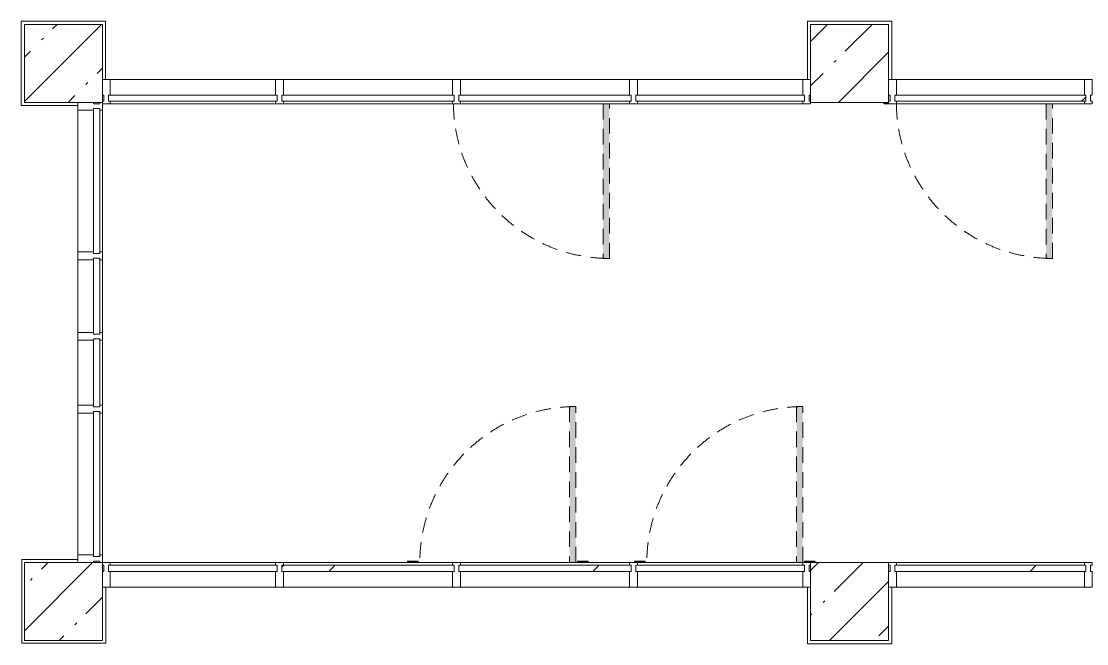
# Model space of a CAD drawing. Header units: millimetres. Extents: x -5507 to 191320, y -8553 to 29000.
# Drawn here: x 135860 to 142690, y 15130 to 19120 of the extents above; entities that cross this region are included whole.
import ezdxf

# ---------------------------------------------------------------- set-up
doc = ezdxf.new("R2010")
doc.units = ezdxf.units.MM
doc.linetypes.add('200_ШТРИХ__ш1_п0_6_', pattern=[160, 100, -60])
for name, color, linetype, lineweight in [('A-DETL-MBND', 7, '200_ШТРИХ__ш1_п0_6_', 9), ('A-GLAZ-CURT-1', 7, 'Continuous', 5), ('A-GLAZ-CWMG-1', 7, 'Continuous', 5), ('S-COLS-2', 7, 'Continuous', 5)]:
    doc.layers.add(name, color=color, linetype=linetype, lineweight=lineweight)
doc.layers.add('A-FLOR-2', color=7, linetype='Continuous', lineweight=5, true_color=0xaaaaaa)

# ---------------------------------------------------------------- blocks, each defined once
blk = doc.blocks.new('110_Дверь_СКБ_1Ст_Внутренняя1 - Д-4 1100x2100h_су мгн-V64-3_5_1_птичка')
at = {"layer": 'A-DETL-MBND'}
for points in [[(-447.5, 1100), (-487.5, 1100), (-487.5, 110), (-447.5, 110), (-447.5, 536.3)], [(562.5, 108), (562.5, 100), (592.5, 100), (592.5, 108)]]:
    blk.add_hatch(color=256, dxfattribs=at).paths.add_polyline_path(points)
for p, q in [((-487.5, 1100), (-487.5, 110)), ((-447.5, 1100), (-487.5, 1100)), ((-447.5, 110), (-447.5, 1100)), ((592.5, 108), (562.5, 108)), ((592.5, 100), (592.5, 108))]:
    blk.add_line(p, q, dxfattribs=at)
blk.add_arc((-487.5, 100), 1000, 0.57956, 90, dxfattribs=at)
blk = doc.blocks.new('110_Дверь_СКБ_1Ст_Внутренняя1 - Д-4 1100x2100h_су мгн-V65-3_5_1_птичка')
at = {"layer": 'A-DETL-MBND'}
blk.add_hatch(color=256, dxfattribs=at).paths.add_polyline_path([(-447.5, 1100), (-487.5, 1100), (-487.5, 110), (-447.5, 110), (-447.5, 536.3)])
for p, q in [((-487.5, 1100), (-487.5, 110)), ((-447.5, 1100), (-487.5, 1100)), ((-447.5, 110), (-447.5, 1100))]:
    blk.add_line(p, q, dxfattribs=at)
blk.add_arc((-487.5, 100), 1000, 0.57956, 90, dxfattribs=at)
blk = doc.blocks.new('BSC_Колонна _Прямоугольная - 500х500-V80-3_5_1_птичка')
at = {"layer": 'S-COLS-2'}
h = blk.add_hatch(dxfattribs=at)
h.set_pattern_fill('FP_104', color=256, style=0, pattern_type=2)
h.set_pattern_definition([(45, (-73790, -15400), (-285.1231, 285.1231), []), (45, (-73504.88, -15400), (-285.1231, 285.1231), [504.031, -100.806, 16.764, -84.042])])
h.paths.add_polyline_path([(-250, -250), (250, -250), (250, 250), (-250, 250)])
for p, q in [((250, 250), (-250, 250)), ((-250, 250), (-250, -250)), ((250, -250), (250, 250)), ((-250, -250), (250, -250))]:
    blk.add_line(p, q, dxfattribs=at)
blk = doc.blocks.new('BSC_Колонна _Прямоугольная - 500х500-V81-3_5_1_птичка')
at = {"layer": 'S-COLS-2'}
h = blk.add_hatch(dxfattribs=at)
h.set_pattern_fill('FP_105', color=256, style=0, pattern_type=2)
h.set_pattern_definition([(45, (-78830, -15400), (-285.1231, 285.1231), []), (45, (-78544.88, -15400), (-285.1231, 285.1231), [504.031, -100.806, 16.764, -84.042])])
h.paths.add_polyline_path([(250, -250), (250, 250), (-250, 250), (-250, -250)])
for p, q in [((250, 250), (-250, 250)), ((-250, 250), (-250, -250)), ((250, -250), (250, 250)), ((-250, -250), (250, -250))]:
    blk.add_line(p, q, dxfattribs=at)
blk = doc.blocks.new('110_Дверь_СКБ_1Ст_Внутренняя1 - Д-4 _л_ 1100x2100h_су мгн-32399984-3_5_1_птичка')
at = {"layer": 'A-DETL-MBND'}
for points in [[(472.5, 40), (512.5, 40), (512.5, 1040), (472.5, 1040), (472.5, 108)], [(-547.5, 40), (-497.5, 40), (-497.5, 48), (-567.5, 48), (-567.5, 40), (-557.5, 40)], [(562.5, 40), (592.5, 40), (592.5, 48), (522.5, 48), (522.5, 40), (552.5, 40)]]:
    blk.add_hatch(color=256, dxfattribs=at).paths.add_polyline_path(points)
for p, q in [((512.5, 1040), (472.5, 1040)), ((472.5, 1040), (472.5, 40)), ((512.5, 40), (512.5, 1040)), ((-497.5, 48), (-567.5, 48)), ((-567.5, 48), (-567.5, 40)), ((-497.5, 40), (-497.5, 48)), ((592.5, 48), (522.5, 48)), ((522.5, 48), (522.5, 40)), ((592.5, 40), (592.5, 48))]:
    blk.add_line(p, q, dxfattribs=at)
blk.add_arc((512.5, 40), 1000, 90, 180, dxfattribs=at)
blk = doc.blocks.new('Системная панель - Стекло - 40мм-23562586-3_5_1_птичка')
at = {"layer": 'A-GLAZ-CURT-1'}
for p, q in [((464.2, 0), (-464.2, 0)), ((-464.2, 0), (-464.2, -40)), ((-464.2, -40), (464.2, -40)), ((464.2, -40), (464.2, 0))]:
    blk.add_line(p, q, dxfattribs=at)
blk = doc.blocks.new('Системная панель - Стекло - 40мм-24234994-3_5_1_птичка')
at = {"layer": 'A-GLAZ-CURT-1'}
for p, q in [((243.3, 0), (-243.3, 0)), ((-243.3, 0), (-243.3, -40)), ((243.3, -40), (243.3, 0)), ((-243.3, -40), (243.3, -40))]:
    blk.add_line(p, q, dxfattribs=at)
blk = doc.blocks.new('Прямоугольный импост - Импост структурный с накладкой - 160мм Темный-31239176-3_5_1_птичка')
at = {"layer": 'A-GLAZ-CWMG-1'}
for p, q in [((73883, 17641.7), (73883, 18550)), ((74040, 17641.7), (74040, 18550))]:
    blk.add_line(p, q, dxfattribs=at)
blk = doc.blocks.new('Прямоугольный импост - Импост структурный с накладкой - 160мм Темный-31239177-3_5_1_птичка')
at = {"layer": 'A-GLAZ-CWMG-1'}
for p, q in [((73883, 17125), (73883, 17591.7)), ((74040, 17125), (74040, 17591.7))]:
    blk.add_line(p, q, dxfattribs=at)
blk = doc.blocks.new('Прямоугольный импост - Импост структурный с накладкой - 160мм Темный-31239202-3_5_1_птичка')
at = {"layer": 'A-GLAZ-CWMG-1'}
for p, q in [((-50, 40), (-50, 140)), ((-50, 140), (0, 140)), ((-40, 40), (-50, 40)), ((-50, -17), (-50, 0)), ((-50, 0), (-40, 0)), ((-40, 0), (-40, 40)), ((-10, 40), (-10, 0)), ((0, 40), (-10, 40)), ((-10, 0), (0, 0)), ((0, -17), (-50, -17))]:
    blk.add_line(p, q, dxfattribs=at)
blk = doc.blocks.new('Прямоугольный импост - Импост структурный с накладкой - 160мм Темный-31239205-3_5_1_птичка')
at = {"layer": 'A-GLAZ-CWMG-1'}
for p, q in [((0, 140), (-50, 140)), ((-50, 140), (-50, 40)), ((-50, 40), (-40, 40)), ((-40, 0), (-50, 0)), ((-50, 0), (-50, -17)), ((-40, 40), (-40, 0)), ((-10, 0), (-10, 40)), ((-10, 40), (0, 40)), ((0, 0), (-10, 0)), ((-50, -17), (0, -17))]:
    blk.add_line(p, q, dxfattribs=at)
blk = doc.blocks.new('Прямоугольный импост - Импост структурный с накладкой - 160мм Темный-31239180-3_5_1_птичка')
at = {"layer": 'A-GLAZ-CWMG-1'}
for p, q in [((-25, 40), (-25, 140)), ((-25, 140), (25, 140)), ((25, 140), (25, 40)), ((-15, 40), (-25, 40)), ((-25, -17), (-25, 0)), ((-25, 0), (-15, 0)), ((-15, 0), (-15, 40)), ((15, 40), (15, 0)), ((25, 40), (15, 40)), ((15, 0), (25, 0)), ((25, 0), (25, -17)), ((25, -17), (-25, -17))]:
    blk.add_line(p, q, dxfattribs=at)
blk = doc.blocks.new('110_Дверь_СКБ_1Ст_Внутренняя1 - Д-5 _л_ 1100x2100h_су мгн EIW30-32897889-3_5_1_птичка')
at = {"layer": 'A-DETL-MBND'}
for points in [[(472.5, 40), (512.5, 40), (512.5, 1040), (472.5, 1040), (472.5, 239.8)], [(-567.5, 40), (-497.5, 40), (-497.5, 48), (-567.5, 48)], [(522.5, 40), (592.5, 40), (592.5, 48), (522.5, 48)]]:
    blk.add_hatch(color=256, dxfattribs=at).paths.add_polyline_path(points)
for p, q in [((512.5, 1040), (472.5, 1040)), ((472.5, 1040), (472.5, 40)), ((512.5, 40), (512.5, 1040)), ((-497.5, 48), (-567.5, 48)), ((-567.5, 48), (-567.5, 40)), ((-497.5, 40), (-497.5, 48)), ((592.5, 48), (522.5, 48)), ((522.5, 48), (522.5, 40)), ((592.5, 40), (592.5, 48))]:
    blk.add_line(p, q, dxfattribs=at)
blk.add_arc((512.5, 40), 1000, 90, 180, dxfattribs=at)
blk = doc.blocks.new('BSC_Колонна _Прямоугольная - 500х500-V109-3_5_1_птичка')
at = {"layer": 'S-COLS-2'}
h = blk.add_hatch(dxfattribs=at)
h.set_pattern_fill('FP_115', color=256, style=0, pattern_type=2)
h.set_pattern_definition([(45, (-73790, -18850), (-285.1231, 285.1231), []), (45, (-73504.88, -18850), (-285.1231, 285.1231), [504.031, -100.806, 16.764, -84.042])])
h.paths.add_polyline_path([(250, -250), (250, 250), (-250, 250), (-250, -250), (-143.8, -250)])
for p, q in [((250, 250), (-250, 250)), ((-250, 250), (-250, -250)), ((250, -250), (250, 250)), ((-250, -250), (250, -250))]:
    blk.add_line(p, q, dxfattribs=at)
blk = doc.blocks.new('BSC_Колонна _Прямоугольная - 500х500-V110-3_5_1_птичка')
at = {"layer": 'S-COLS-2'}
h = blk.add_hatch(dxfattribs=at)
h.set_pattern_fill('FP_116', color=256, style=0, pattern_type=2)
h.set_pattern_definition([(45, (-78830, -18850), (-285.1231, 285.1231), []), (45, (-78544.88, -18850), (-285.1231, 285.1231), [504.031, -100.806, 16.764, -84.042])])
h.paths.add_polyline_path([(250, -250), (250, 250), (-250, 250), (-250, -250)])
for p, q in [((250, 250), (-250, 250)), ((-250, 250), (-250, -250)), ((250, -250), (250, 250)), ((-250, -250), (250, -250))]:
    blk.add_line(p, q, dxfattribs=at)
blk = doc.blocks.new('Системная панель - Стекло - 40мм-24234969-3_5_1_птичка')
at = {"layer": 'A-GLAZ-CURT-1'}
for p, q in [((540, 40), (-540, 40)), ((-540, 40), (-540, 0)), ((-540, 0), (540, 0)), ((540, 0), (540, 40))]:
    blk.add_line(p, q, dxfattribs=at)
blk = doc.blocks.new('Прямоугольный импост - Импост структурный с накладкой - 160мм-23562401-3_5_1_птичка')
at = {"layer": 'A-GLAZ-CWMG-1'}
for p, q in [((75150, 18747), (74090, 18747)), ((75150, 18590), (74090, 18590))]:
    blk.add_line(p, q, dxfattribs=at)
blk = doc.blocks.new('Прямоугольный импост - Импост структурный с накладкой - 160мм-23618922-3_5_1_птичка')
at = {"layer": 'A-GLAZ-CWMG-1'}
for p, q in [((-50, 0), (-50, 17)), ((-50, 17), (0, 17)), ((-40, 0), (-50, 0)), ((-40, -40), (-40, 0)), ((0, 0), (-10, 0)), ((-10, 0), (-10, -40)), ((0, 17), (0, 7)), ((-50, -140), (-50, -40)), ((-50, -40), (-40, -40)), ((-10, -40), (0, -40)), ((0, -140), (-50, -140))]:
    blk.add_line(p, q, dxfattribs=at)
blk = doc.blocks.new('Прямоугольный импост - Импост структурный с накладкой - 160мм-23618923-3_5_1_птичка')
at = {"layer": 'A-GLAZ-CWMG-1'}
for p, q in [((0, 17), (-50, 17)), ((-50, 17), (-50, 0)), ((-50, 0), (-40, 0)), ((-40, 0), (-40, -40)), ((-10, -40), (-10, 0)), ((-10, 0), (0, 0)), ((0, 7), (0, 17)), ((-40, -40), (-50, -40)), ((-50, -40), (-50, -140)), ((0, -40), (-10, -40)), ((-50, -140), (0, -140))]:
    blk.add_line(p, q, dxfattribs=at)
blk = doc.blocks.new('Системная панель - Стекло - 40мм-24234970-3_5_1_птичка')
at = {"layer": 'A-GLAZ-CURT-1'}
h = blk.add_hatch(dxfattribs=at)
h.set_pattern_fill('FP_119', color=256, style=0, pattern_type=2)
h.set_pattern_definition([(45, (-77377.5, -18107), (-1414.214, 1414.214), [1000, -3000]), (45, (-78377.5, -18607), (-1414.214, 1414.214), [3000, -1000]), (45, (-76377.5, -19107), (-1414.214, 1414.214), [1000, -3000])])
h.paths.add_polyline_path([(552.5, 0), (552.5, 40), (-552.5, 40), (-552.5, 0), (497.4, 0)])
for p, q in [((552.5, 40), (-552.5, 40)), ((-552.5, 40), (-552.5, 0)), ((-552.5, 0), (552.5, 0)), ((552.5, 0), (552.5, 40))]:
    blk.add_line(p, q, dxfattribs=at)
blk = doc.blocks.new('Прямоугольный импост - Импост структурный с накладкой - 160мм-23562410-3_5_1_птичка')
at = {"layer": 'A-GLAZ-CWMG-1'}
for p, q in [((77420, 18747), (76335, 18747)), ((77420, 18590), (76335, 18590))]:
    blk.add_line(p, q, dxfattribs=at)
blk = doc.blocks.new('Прямоугольный импост - Импост структурный с накладкой - 160мм-23618920-3_5_1_птичка')
at = {"layer": 'A-GLAZ-CWMG-1'}
for p, q in [((-25, 0), (-25, 17)), ((-25, 17), (25, 17)), ((-15, 0), (-25, 0)), ((-15, -40), (-15, 0)), ((25, 0), (15, 0)), ((15, 0), (15, -40)), ((25, 17), (25, 0)), ((-25, -140), (-25, -40)), ((-25, -40), (-15, -40)), ((15, -40), (25, -40)), ((25, -40), (25, -140)), ((25, -140), (-25, -140))]:
    blk.add_line(p, q, dxfattribs=at)
blk = doc.blocks.new('Системная панель - Стекло - 40мм-30335137-3_5_1_птичка')
at = {"layer": 'A-GLAZ-CURT-1'}
for p, q in [((540, 0), (-540, 0)), ((-540, 0), (-540, -40)), ((540, -40), (540, 0)), ((-540, -40), (540, -40))]:
    blk.add_line(p, q, dxfattribs=at)
blk = doc.blocks.new('Прямоугольный импост - Импост структурный с накладкой - 160мм-23562329-3_5_1_птичка')
at = {"layer": 'A-GLAZ-CWMG-1'}
for p, q in [((75150, 15650), (74090, 15650)), ((75150, 15493), (74090, 15493))]:
    blk.add_line(p, q, dxfattribs=at)
blk = doc.blocks.new('Прямоугольный импост - Импост структурный с накладкой - 160мм-30335138-3_5_1_птичка')
at = {"layer": 'A-GLAZ-CWMG-1'}
for p, q in [((-50, 40), (-50, 140)), ((-50, 140), (0, 140)), ((-40, 40), (-50, 40)), ((-50, -17), (-50, 0)), ((-50, 0), (-40, 0)), ((-40, 0), (-40, 40)), ((-10, 40), (-10, 0)), ((0, 40), (-10, 40)), ((-10, 0), (0, 0)), ((0, -17), (-50, -17))]:
    blk.add_line(p, q, dxfattribs=at)
blk = doc.blocks.new('Прямоугольный импост - Импост структурный с накладкой - 160мм-30335139-3_5_1_птичка')
at = {"layer": 'A-GLAZ-CWMG-1'}
for p, q in [((0, 140), (-50, 140)), ((-50, 140), (-50, 40)), ((-50, 40), (-40, 40)), ((-40, 0), (-50, 0)), ((-50, 0), (-50, -17)), ((-40, 40), (-40, 0)), ((-10, 0), (-10, 40)), ((-10, 40), (0, 40)), ((0, 0), (-10, 0)), ((-50, -17), (0, -17))]:
    blk.add_line(p, q, dxfattribs=at)
blk = doc.blocks.new('Системная панель - Стекло - 40мм-30335140-3_5_1_птичка')
at = {"layer": 'A-GLAZ-CURT-1'}
h = blk.add_hatch(dxfattribs=at)
h.set_pattern_fill('FP_120', color=256, style=0, pattern_type=2)
h.set_pattern_definition([(45, (-77377.5, -15133), (-1414.214, 1414.214), [1000, -3000]), (45, (-78377.5, -15633), (-1414.214, 1414.214), [3000, -1000]), (45, (-76377.5, -16133), (-1414.214, 1414.214), [1000, -3000])])
h.paths.add_polyline_path([(552.5, -40), (552.5, 0), (-552.5, 0), (-552.5, -40), (497.4, -40)])
for p, q in [((552.5, 0), (-552.5, 0)), ((-552.5, 0), (-552.5, -40)), ((552.5, -40), (552.5, 0)), ((-552.5, -40), (552.5, -40))]:
    blk.add_line(p, q, dxfattribs=at)
blk = doc.blocks.new('Прямоугольный импост - Импост структурный с накладкой - 160мм-23562331-3_5_1_птичка')
at = {"layer": 'A-GLAZ-CWMG-1'}
for p, q in [((77420, 15650), (76335, 15650)), ((77420, 15493), (76335, 15493))]:
    blk.add_line(p, q, dxfattribs=at)
blk = doc.blocks.new('Прямоугольный импост - Импост структурный с накладкой - 160мм-30335135-3_5_1_птичка')
at = {"layer": 'A-GLAZ-CWMG-1'}
for p, q in [((-25, 40), (-25, 140)), ((-25, 140), (25, 140)), ((25, 140), (25, 40)), ((-15, 40), (-25, 40)), ((-25, -17), (-25, 0)), ((-25, 0), (-15, 0)), ((-15, 0), (-15, 40)), ((15, 40), (15, 0)), ((25, 40), (15, 40)), ((15, 0), (25, 0)), ((25, 0), (25, -17)), ((25, -17), (-25, -17))]:
    blk.add_line(p, q, dxfattribs=at)
blk = doc.blocks.new('Системная панель - Стекло - 40мм-30335156-3_5_1_птичка')
at = {"layer": 'A-GLAZ-CURT-1'}
h = blk.add_hatch(dxfattribs=at)
h.set_pattern_fill('FP_121', color=256, style=0, pattern_type=2)
h.set_pattern_definition([(45, (-80232.5, -15133), (-1414.214, 1414.214), [1000, -3000]), (45, (-81232.5, -15633), (-1414.214, 1414.214), [3000, -1000]), (45, (-79232.5, -16133), (-1414.214, 1414.214), [1000, -3000])])
h.paths.add_polyline_path([(612.5, -40), (612.5, 0), (-612.5, 0), (-612.5, -40), (-493.2, -40)])
for p, q in [((612.5, 0), (-612.5, 0)), ((-612.5, 0), (-612.5, -40)), ((-612.5, -40), (612.5, -40)), ((612.5, -40), (612.5, 0))]:
    blk.add_line(p, q, dxfattribs=at)
blk = doc.blocks.new('Прямоугольный импост - Импост структурный с накладкой - 160мм-23562106-3_5_1_птичка')
at = {"layer": 'A-GLAZ-CWMG-1'}
for p, q in [((80335, 15650), (79130, 15650)), ((80335, 15493), (79130, 15493))]:
    blk.add_line(p, q, dxfattribs=at)
blk = doc.blocks.new('Системная панель - Стекло - 40мм-23618921-3_5_1_птичка')
at = {"layer": 'A-GLAZ-CURT-1'}
h = blk.add_hatch(dxfattribs=at)
h.set_pattern_fill('FP_123', color=256, style=0, pattern_type=2)
h.set_pattern_definition([(45, (-80232.5, -18107), (-1414.214, 1414.214), [1000, -3000]), (45, (-81232.5, -18607), (-1414.214, 1414.214), [3000, -1000]), (45, (-79232.5, -19107), (-1414.214, 1414.214), [1000, -3000])])
h.paths.add_polyline_path([(612.5, 0), (612.5, 40), (-612.5, 40), (-612.5, 0), (-493.2, 0)])
for p, q in [((612.5, 40), (-612.5, 40)), ((-612.5, 40), (-612.5, 0)), ((612.5, 0), (612.5, 40)), ((-612.5, 0), (612.5, 0))]:
    blk.add_line(p, q, dxfattribs=at)
blk = doc.blocks.new('Прямоугольный импост - Импост структурный с накладкой - 160мм-23562040-3_5_1_птичка')
at = {"layer": 'A-GLAZ-CWMG-1'}
for p, q in [((80335, 18747), (79130, 18747)), ((80335, 18590), (79130, 18590))]:
    blk.add_line(p, q, dxfattribs=at)
blk = doc.blocks.new('Прямоугольный импост - Импост структурный с накладкой - 160мм-30335136-3_5_1_птичка')
at = {"layer": 'A-GLAZ-CWMG-1'}
for p, q in [((-25, 40), (-25, 140)), ((-25, 140), (25, 140)), ((25, 140), (25, 40)), ((-15, 40), (-25, 40)), ((-25, -17), (-25, 0)), ((-25, 0), (-15, 0)), ((-15, 0), (-15, 40)), ((15, 40), (15, 0)), ((25, 40), (15, 40)), ((15, 0), (25, 0)), ((25, 0), (25, -17)), ((25, -17), (-25, -17))]:
    blk.add_line(p, q, dxfattribs=at)
blk = doc.blocks.new('Системная панель - Стекло - 40мм-V134-3_5_1_птичка')
at = {"layer": 'A-GLAZ-CURT-1'}
for p, q in [((552.5, 40), (-552.5, 40)), ((-552.5, 40), (-552.5, 0)), ((-552.5, 0), (552.5, 0)), ((552.5, 0), (552.5, 40))]:
    blk.add_line(p, q, dxfattribs=at)
blk = doc.blocks.new('Системная панель - Стекло - 40мм-V135-3_5_1_птичка')
at = {"layer": 'A-GLAZ-CURT-1'}
h = blk.add_hatch(dxfattribs=at)
h.set_pattern_fill('FP_144', color=256, style=0, pattern_type=2)
h.set_pattern_definition([(45, (-76242.5, -15133), (-1414.214, 1414.214), [1000, -3000]), (45, (-77242.5, -15633), (-1414.214, 1414.214), [3000, -1000]), (45, (-75242.5, -16133), (-1414.214, 1414.214), [1000, -3000])])
h.paths.add_polyline_path([(552.5, -40), (552.5, 0), (-552.5, 0), (-552.5, -40), (-232, -40)])
for p, q in [((552.5, 0), (-552.5, 0)), ((-552.5, 0), (-552.5, -40)), ((552.5, -40), (552.5, 0)), ((-552.5, -40), (552.5, -40))]:
    blk.add_line(p, q, dxfattribs=at)
blk = doc.blocks.new('Прямоугольный импост - Импост структурный с накладкой - 160мм-23562332-3_5_1_птичка')
at = {"layer": 'A-GLAZ-CWMG-1'}
for p, q in [((76285, 15650), (75200, 15650)), ((76285, 15493), (75200, 15493))]:
    blk.add_line(p, q, dxfattribs=at)
blk = doc.blocks.new('Системная панель - Стекло - 40мм-V136-3_5_1_птичка')
at = {"layer": 'A-GLAZ-CURT-1'}
for p, q in [((540, 0), (-540, 0)), ((-540, 0), (-540, -40)), ((540, -40), (540, 0)), ((-540, -40), (540, -40))]:
    blk.add_line(p, q, dxfattribs=at)
blk = doc.blocks.new('Прямоугольный импост - Импост структурный с накладкой - 160мм-23562335-3_5_1_птичка')
at = {"layer": 'A-GLAZ-CWMG-1'}
for p, q in [((78530, 15650), (77470, 15650)), ((78530, 15493), (77470, 15493))]:
    blk.add_line(p, q, dxfattribs=at)
blk = doc.blocks.new('Системная панель - Стекло - 40мм-V137-3_5_1_птичка')
at = {"layer": 'A-GLAZ-CURT-1'}
for p, q in [((540, 40), (-540, 40)), ((-540, 40), (-540, 0)), ((-540, 0), (540, 0)), ((540, 0), (540, 40))]:
    blk.add_line(p, q, dxfattribs=at)
blk = doc.blocks.new('Системная панель - Стекло - 40мм-23562590-3_5_1_птичка')
at = {"layer": 'A-GLAZ-CURT-1'}
h = blk.add_hatch(dxfattribs=at)
h.set_pattern_fill('FP_145', color=256, style=0, pattern_type=2)
h.set_pattern_definition([(135, (15654.2, -74523), (-1414.214, -1414.214), [1000, -3000]), (135, (16154.2, -75523), (-1414.214, -1414.214), [3000, -1000]), (135, (16654.2, -73523), (-1414.214, -1414.214), [1000, -3000])])
h.paths.add_polyline_path([(464.2, 0), (-464.2, 0), (-464.2, -40), (464.2, -40)])
for p, q in [((464.2, 0), (-464.2, 0)), ((-464.2, 0), (-464.2, -40)), ((464.2, -40), (464.2, 0)), ((-464.2, -40), (464.2, -40))]:
    blk.add_line(p, q, dxfattribs=at)
blk = doc.blocks.new('Системная панель - Стекло - 40мм-24234995-3_5_1_птичка')
at = {"layer": 'A-GLAZ-CURT-1'}
for p, q in [((218.3, 0), (-218.3, 0)), ((-218.3, 0), (-218.3, -40)), ((218.3, -40), (218.3, 0)), ((-218.3, -40), (218.3, -40))]:
    blk.add_line(p, q, dxfattribs=at)
blk = doc.blocks.new('Прямоугольный импост - Импост структурный с накладкой - 160мм Темный-31239183-3_5_1_птичка')
at = {"layer": 'A-GLAZ-CWMG-1'}
for p, q in [((73883, 16658.3), (73883, 17075)), ((74040, 16658.3), (74040, 17075))]:
    blk.add_line(p, q, dxfattribs=at)

msp = doc.modelspace()

# ---------------------------------------------------------------- linework, layer by layer
at = {"layer": 'A-FLOR-2'}
for p, q in [((135860, 18580), (135860, 19120)), ((135860, 19120), (136400, 19120)), ((136400, 19120), (136400, 18747)), ((140900, 18747), (140900, 19120)), ((140900, 19120), (141440, 19120)), ((141440, 19120), (141440, 18747)), ((136223, 18580), (135860, 18580)), ((135863, 15133), (135863, 15670)), ((135863, 15670), (136223, 15670)), ((136401, 15493), (136401, 15133)), ((140900, 15130), (140900, 15493)), ((141440, 15493), (141440, 15130)), ((136401, 15133), (135863, 15133)), ((141440, 15130), (140900, 15130))]:
    msp.add_line(p, q, dxfattribs=at)

# ---------------------------------------------------------------- block references
at = {"layer": 'A-DETL-MBND', "rotation": 180}
for name, p in [('110_Дверь_СКБ_1Ст_Внутренняя1 - Д-4 1100x2100h_су мгн-V65-3_5_1_птичка', (139142.5, 18700)), ('110_Дверь_СКБ_1Ст_Внутренняя1 - Д-4 1100x2100h_су мгн-V64-3_5_1_птичка', (141982.5, 18700))]:
    msp.add_blockref(name, p, dxfattribs=at)
at = {"layer": 'A-DETL-MBND'}
for name, p in [('110_Дверь_СКБ_1Ст_Внутренняя1 - Д-5 _л_ 1100x2100h_су мгн EIW30-32897889-3_5_1_птичка', (138902.3, 15610)), ('110_Дверь_СКБ_1Ст_Внутренняя1 - Д-4 _л_ 1100x2100h_су мгн-32399984-3_5_1_птичка', (140357.5, 15610))]:
    msp.add_blockref(name, p, dxfattribs=at)
at = {"layer": 'A-GLAZ-CURT-1'}
for name, p in [('Системная панель - Стекло - 40мм-24234969-3_5_1_птичка', (136960, 18607)), ('Системная панель - Стекло - 40мм-V134-3_5_1_птичка', (138082.5, 18607)), ('Системная панель - Стекло - 40мм-24234970-3_5_1_птичка', (139217.5, 18607)), ('Системная панель - Стекло - 40мм-V137-3_5_1_птичка', (140340, 18607)), ('Системная панель - Стекло - 40мм-23618921-3_5_1_птичка', (142072.5, 18607)), ('Системная панель - Стекло - 40мм-30335137-3_5_1_птичка', (136960, 15633)), ('Системная панель - Стекло - 40мм-V135-3_5_1_птичка', (138082.5, 15633)), ('Системная панель - Стекло - 40мм-30335140-3_5_1_птичка', (139217.5, 15633)), ('Системная панель - Стекло - 40мм-V136-3_5_1_птичка', (140340, 15633)), ('Системная панель - Стекло - 40мм-30335156-3_5_1_птичка', (142072.5, 15633))]:
    msp.add_blockref(name, p, dxfattribs=at)
at = {"layer": 'A-GLAZ-CURT-1', "rotation": 269.9999999999998}
for name, p in [('Системная панель - Стекло - 40мм-23562586-3_5_1_птичка', (136363, 18095.8)), ('Системная панель - Стекло - 40мм-24234994-3_5_1_птичка', (136363, 17358.3)), ('Системная панель - Стекло - 40мм-24234995-3_5_1_птичка', (136363, 16866.7)), ('Системная панель - Стекло - 40мм-23562590-3_5_1_птичка', (136363, 16154.2))]:
    msp.add_blockref(name, p, dxfattribs=at)
at = {"layer": 'A-GLAZ-CWMG-1'}
for name, p, rotation in [('Прямоугольный импост - Импост структурный с накладкой - 160мм-23618923-3_5_1_птичка', (136380, 18607), 180), ('Прямоугольный импост - Импост структурный с накладкой - 160мм-23618923-3_5_1_птичка', (141420, 18607), 180), ('Прямоугольный импост - Импост структурный с накладкой - 160мм Темный-31239205-3_5_1_птичка', (136363, 18600), 89.99999999999984), ('Прямоугольный импост - Импост структурный с накладкой - 160мм-30335139-3_5_1_птичка', (136380, 15633), 180), ('Прямоугольный импост - Импост структурный с накладкой - 160мм-30335139-3_5_1_птичка', (141420, 15633), 180)]:
    msp.add_blockref(name, p, dxfattribs=dict(at, rotation=rotation))
for name, p in [('Прямоугольный импост - Импост структурный с накладкой - 160мм-23562401-3_5_1_птичка', (62340, 0)), ('Прямоугольный импост - Импост структурный с накладкой - 160мм-23562410-3_5_1_птичка', (61205, 0)), ('Прямоугольный импост - Импост структурный с накладкой - 160мм-23562410-3_5_1_птичка', (62340, 0)), ('Прямоугольный импост - Импост структурный с накладкой - 160мм-23562401-3_5_1_птичка', (65720, 0)), ('Прямоугольный импост - Импост структурный с накладкой - 160мм-23562040-3_5_1_птичка', (62340, 0)), ('Прямоугольный импост - Импост структурный с накладкой - 160мм Темный-31239176-3_5_1_птичка', (62340, 0)), ('Прямоугольный импост - Импост структурный с накладкой - 160мм Темный-31239177-3_5_1_птичка', (62340, 0)), ('Прямоугольный импост - Импост структурный с накладкой - 160мм Темный-31239183-3_5_1_птичка', (62340, 0)), ('Прямоугольный импост - Импост структурный с накладкой - 160мм Темный-31239176-3_5_1_птичка', (62340, -1941.7)), ('Прямоугольный импост - Импост структурный с накладкой - 160мм-23562329-3_5_1_птичка', (62340, 0)), ('Прямоугольный импост - Импост структурный с накладкой - 160мм-23562332-3_5_1_птичка', (62340, 0)), ('Прямоугольный импост - Импост структурный с накладкой - 160мм-23562331-3_5_1_птичка', (62340, 0)), ('Прямоугольный импост - Импост структурный с накладкой - 160мм-23562335-3_5_1_птичка', (62340, 0)), ('Прямоугольный импост - Импост структурный с накладкой - 160мм-23562106-3_5_1_птичка', (62340, 0))]:
    msp.add_blockref(name, p, dxfattribs=at)
at = {"layer": 'A-GLAZ-CWMG-1', "extrusion": (0, 0, -1)}
for name, p, rotation in [('Прямоугольный импост - Импост структурный с накладкой - 160мм-23618920-3_5_1_птичка', (-137515, 18607), 180), ('Прямоугольный импост - Импост структурный с накладкой - 160мм-23618920-3_5_1_птичка', (-138650, 18607), 180), ('Прямоугольный импост - Импост структурный с накладкой - 160мм-23618920-3_5_1_птичка', (-139785, 18607), 180), ('Прямоугольный импост - Импост структурный с накладкой - 160мм-23618922-3_5_1_птичка', (-140920, 18607), 180), ('Прямоугольный импост - Импост структурный с накладкой - 160мм-23618920-3_5_1_птичка', (-142700, 18607), 180), ('Прямоугольный импост - Импост структурный с накладкой - 160мм Темный-31239180-3_5_1_птичка', (-136363, 17616.7), 270.0000000000002), ('Прямоугольный импост - Импост структурный с накладкой - 160мм Темный-31239180-3_5_1_птичка', (-136363, 17100), 270.0000000000002), ('Прямоугольный импост - Импост структурный с накладкой - 160мм Темный-31239180-3_5_1_птичка', (-136363, 16633.3), 270.0000000000002), ('Прямоугольный импост - Импост структурный с накладкой - 160мм Темный-31239202-3_5_1_птичка', (-136363, 15650), 270.0000000000002), ('Прямоугольный импост - Импост структурный с накладкой - 160мм-30335136-3_5_1_птичка', (-137515, 15633), 180), ('Прямоугольный импост - Импост структурный с накладкой - 160мм-30335135-3_5_1_птичка', (-138650, 15633), 180), ('Прямоугольный импост - Импост структурный с накладкой - 160мм-30335136-3_5_1_птичка', (-139785, 15633), 180), ('Прямоугольный импост - Импост структурный с накладкой - 160мм-30335138-3_5_1_птичка', (-140920, 15633), 180), ('Прямоугольный импост - Импост структурный с накладкой - 160мм-30335136-3_5_1_птичка', (-142700, 15633), 180)]:
    msp.add_blockref(name, p, dxfattribs=dict(at, rotation=rotation))
at = {"layer": 'S-COLS-2'}
for name, p in [('BSC_Колонна _Прямоугольная - 500х500-V109-3_5_1_птичка', (136130, 18850)), ('BSC_Колонна _Прямоугольная - 500х500-V110-3_5_1_птичка', (141170, 18850)), ('BSC_Колонна _Прямоугольная - 500х500-V80-3_5_1_птичка', (136130, 15400)), ('BSC_Колонна _Прямоугольная - 500х500-V81-3_5_1_птичка', (141170, 15400))]:
    msp.add_blockref(name, p, dxfattribs=at)

doc.saveas('drawing.dxf')
